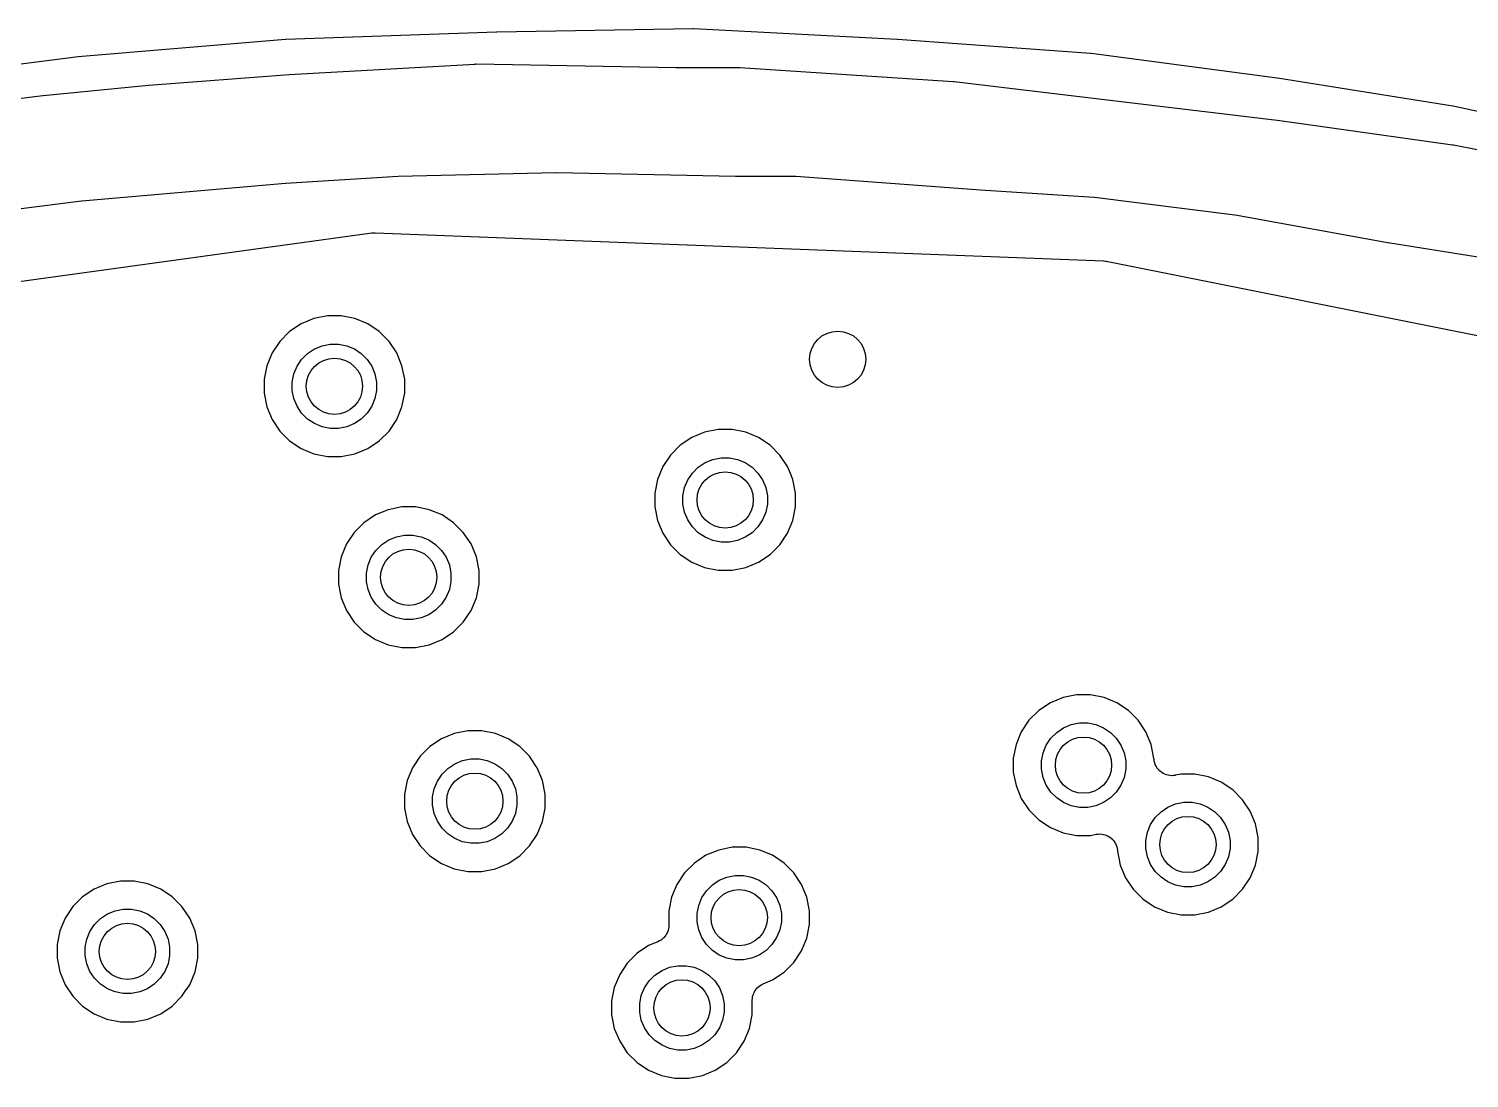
# Model space of a CAD drawing. Extents: x 76.5 to 170.9, y -170.6 to -83.1.
# Drawn here: x 122.97 to 133.21, y -99.92 to -92.46 of the extents above; entities that cross this region are included whole.
import ezdxf

# ---------------------------------------------------------------- set-up
doc = ezdxf.new("R2010")
doc.units = 0
doc.header["$MEASUREMENT"] = 0
doc.layers.add('BLACK', color=7, linetype='CONTINUOUS')

msp = doc.modelspace()

# ---------------------------------------------------------------- linework, layer by layer
at = {"layer": 'BLACK', "linetype": 'CONTINUOUS'}
for p, q in [((127.696, -92.4557), (126.299, -92.4807)), ((127.7, -92.4558), (127.696, -92.4557)), ((129.147, -92.5306), (127.7, -92.4558)), ((124.796, -92.5308), (123.324, -92.6556)), ((124.8, -92.5306), (124.796, -92.5308)), ((126.298, -92.4807), (124.8, -92.5306)), ((126.299, -92.4807), (126.298, -92.4807)), ((129.149, -92.5307), (129.147, -92.5306)), ((130.521, -92.6305), (129.149, -92.5307)), ((123.322, -92.6559), (122.349, -92.7806)), ((123.324, -92.6556), (123.322, -92.6559)), ((130.525, -92.6309), (130.521, -92.6305)), ((131.847, -92.8056), (130.525, -92.6309)), ((123.825, -92.8556), (124.822, -92.7808)), ((124.822, -92.7808), (124.824, -92.7807)), ((124.824, -92.7806), (126.143, -92.706)), ((124.824, -92.7807), (124.824, -92.7806)), ((124.824, -92.7807), (124.824, -92.7807)), ((126.143, -92.706), (126.145, -92.7059)), ((126.145, -92.7059), (126.149, -92.7061)), ((126.149, -92.7061), (126.153, -92.7058)), ((126.153, -92.7058), (127.572, -92.7307)), ((127.572, -92.7307), (127.574, -92.7307)), ((127.574, -92.7307), (128.019, -92.7307)), ((128.019, -92.7307), (128.021, -92.7307)), ((128.021, -92.7307), (128.024, -92.7311)), ((128.024, -92.7311), (128.027, -92.731)), ((128.027, -92.731), (129.545, -92.8305)), ((123.075, -92.9305), (123.822, -92.8558)), ((123.822, -92.8558), (123.823, -92.8557)), ((123.823, -92.8557), (123.824, -92.8557)), ((123.824, -92.8557), (123.825, -92.8556)), ((129.545, -92.8305), (129.546, -92.8306)), ((129.546, -92.8306), (129.549, -92.831)), ((129.549, -92.831), (129.551, -92.8311)), ((129.551, -92.8311), (131.847, -93.1055)), ((131.849, -92.8058), (131.847, -92.8056)), ((133.096, -93.0054), (131.849, -92.8058)), ((122.075, -93.0555), (123.072, -92.9309)), ((123.072, -92.9309), (123.073, -92.9307)), ((123.073, -92.9307), (123.074, -92.9307)), ((123.074, -92.9307), (123.075, -92.9305)), ((133.1, -93.0061), (133.096, -93.0054)), ((134.248, -93.2556), (133.1, -93.0061)), ((131.847, -93.1055), (131.849, -93.1058)), ((131.849, -93.1058), (131.849, -93.1058)), ((131.849, -93.1058), (131.849, -93.1059)), ((131.849, -93.1059), (133.095, -93.2802)), ((133.095, -93.2802), (133.096, -93.2805)), ((133.096, -93.2805), (133.099, -93.2811)), ((133.099, -93.2811), (133.101, -93.2813)), ((133.101, -93.2813), (134.245, -93.5051)), ((126.722, -93.4807), (125.599, -93.5057)), ((126.724, -93.4807), (126.722, -93.4807)), ((127.997, -93.5057), (126.724, -93.4807)), ((124.797, -93.5557), (123.349, -93.6806)), ((124.799, -93.5556), (124.797, -93.5557)), ((125.597, -93.5058), (124.799, -93.5556)), ((125.599, -93.5057), (125.597, -93.5058)), ((127.998, -93.5057), (127.997, -93.5056)), ((127.997, -93.5056), (127.997, -93.5057)), ((127.999, -93.5057), (127.998, -93.5057)), ((128.421, -93.5057), (127.999, -93.5057)), ((128.425, -93.5059), (128.421, -93.5057)), ((129.772, -93.6056), (128.425, -93.5059)), ((123.347, -93.6809), (121.6, -93.9054)), ((123.349, -93.6806), (123.347, -93.6809)), ((129.774, -93.6057), (129.772, -93.6056)), ((129.772, -93.6056), (129.772, -93.6056)), ((130.546, -93.6556), (129.774, -93.6057)), ((130.55, -93.6559), (130.546, -93.6556)), ((131.546, -93.7805), (130.55, -93.6559)), ((131.55, -93.781), (131.546, -93.7805)), ((132.647, -93.9804), (131.55, -93.781)), ((121.965, -94.3803), (125.412, -93.9072)), ((125.412, -93.9072), (125.414, -93.907)), ((125.414, -93.907), (125.424, -93.9067)), ((125.424, -93.9067), (125.434, -93.9061)), ((125.434, -93.9061), (130.613, -94.1053)), ((132.647, -93.9805), (132.647, -93.9804)), ((132.648, -93.9806), (132.647, -93.9805)), ((132.65, -93.9809), (132.648, -93.9806)), ((133.597, -94.1306), (132.65, -93.9809)), ((130.613, -94.1053), (130.615, -94.1054)), ((130.615, -94.1054), (130.624, -94.1068)), ((130.624, -94.1068), (130.633, -94.1077)), ((130.633, -94.1077), (136.122, -95.2055)), ((124.999, -94.5165), (124.908, -94.5542)), ((125.095, -94.4973), (124.999, -94.5165)), ((125.194, -94.4973), (125.095, -94.4973)), ((125.291, -94.5165), (125.194, -94.4973)), ((125.382, -94.5542), (125.291, -94.5165)), ((124.826, -94.6089), (124.756, -94.6786)), ((124.908, -94.5542), (124.826, -94.6089)), ((125.463, -94.6089), (125.382, -94.5542)), ((125.533, -94.6786), (125.463, -94.6089)), ((124.756, -94.6786), (124.702, -94.7604)), ((125.003, -94.7314), (125.057, -94.7088)), ((125.057, -94.7088), (125.115, -94.6973)), ((125.115, -94.6973), (125.174, -94.6973)), ((125.174, -94.6973), (125.232, -94.7088)), ((125.232, -94.7088), (125.287, -94.7314)), ((125.588, -94.7604), (125.533, -94.6786)), ((124.702, -94.7604), (124.664, -94.8514)), ((124.879, -94.8552), (124.912, -94.806)), ((124.912, -94.806), (124.953, -94.7643)), ((124.953, -94.7643), (125.003, -94.7314)), ((125.287, -94.7314), (125.336, -94.7643)), ((125.336, -94.7643), (125.378, -94.806)), ((125.378, -94.806), (125.411, -94.8552)), ((125.625, -94.8514), (125.588, -94.7604)), ((124.664, -94.8514), (124.645, -94.948)), ((124.845, -94.9677), (124.856, -94.9098)), ((124.856, -94.9098), (124.879, -94.8552)), ((125.411, -94.8552), (125.433, -94.9098)), ((125.433, -94.9098), (125.445, -94.9677)), ((125.645, -94.948), (125.625, -94.8514)), ((124.645, -94.948), (124.645, -95.0465)), ((124.845, -95.0268), (124.845, -94.9677)), ((124.856, -95.0848), (124.845, -95.0268)), ((125.445, -95.0268), (125.433, -95.0848)), ((125.445, -94.9677), (125.445, -95.0268)), ((125.645, -95.0465), (125.645, -94.948)), ((124.645, -95.0465), (124.664, -95.1431)), ((124.879, -95.1394), (124.856, -95.0848)), ((125.433, -95.0848), (125.411, -95.1394)), ((125.625, -95.1431), (125.645, -95.0465)), ((124.664, -95.1431), (124.702, -95.2341)), ((124.702, -95.2341), (124.756, -95.316)), ((124.912, -95.1885), (124.879, -95.1394)), ((124.953, -95.2303), (124.912, -95.1885)), ((125.003, -95.2631), (124.953, -95.2303)), ((125.336, -95.2303), (125.287, -95.2631)), ((125.378, -95.1885), (125.336, -95.2303)), ((125.411, -95.1394), (125.378, -95.1885)), ((125.533, -95.316), (125.588, -95.2341)), ((125.588, -95.2341), (125.625, -95.1431)), ((124.756, -95.316), (124.826, -95.3857)), ((125.057, -95.2858), (125.003, -95.2631)), ((125.115, -95.2973), (125.057, -95.2858)), ((125.174, -95.2973), (125.115, -95.2973)), ((125.232, -95.2858), (125.174, -95.2973)), ((125.287, -95.2631), (125.232, -95.2858)), ((125.463, -95.3857), (125.533, -95.316)), ((127.777, -95.3249), (127.686, -95.3626)), ((127.874, -95.3057), (127.777, -95.3249)), ((127.972, -95.3057), (127.874, -95.3057)), ((128.069, -95.3249), (127.972, -95.3057)), ((128.16, -95.3626), (128.069, -95.3249)), ((124.826, -95.3857), (124.908, -95.4404)), ((124.908, -95.4404), (124.999, -95.4781)), ((125.291, -95.4781), (125.382, -95.4404)), ((125.382, -95.4404), (125.463, -95.3857)), ((127.604, -95.4173), (127.535, -95.487)), ((127.686, -95.3626), (127.604, -95.4173)), ((128.242, -95.4173), (128.16, -95.3626)), ((128.311, -95.487), (128.242, -95.4173)), ((124.999, -95.4781), (125.095, -95.4973)), ((125.095, -95.4973), (125.194, -95.4973)), ((125.194, -95.4973), (125.291, -95.4781)), ((127.535, -95.487), (127.48, -95.5688)), ((127.732, -95.5727), (127.781, -95.5398)), ((127.781, -95.5398), (127.836, -95.5172)), ((127.836, -95.5172), (127.894, -95.5057)), ((127.894, -95.5057), (127.953, -95.5057)), ((127.953, -95.5057), (128.011, -95.5172)), ((128.011, -95.5172), (128.065, -95.5398)), ((128.065, -95.5398), (128.114, -95.5727)), ((128.366, -95.5688), (128.311, -95.487)), ((127.48, -95.5688), (127.442, -95.6598)), ((127.657, -95.6636), (127.69, -95.6144)), ((127.69, -95.6144), (127.732, -95.5727)), ((128.114, -95.5727), (128.156, -95.6144)), ((128.156, -95.6144), (128.189, -95.6636)), ((128.394, -95.6354), (128.366, -95.5688)), ((128.394, -95.6355), (128.394, -95.6354)), ((128.404, -95.6598), (128.394, -95.6355)), ((127.442, -95.6598), (127.423, -95.7564)), ((127.623, -95.7761), (127.635, -95.7182)), ((127.635, -95.7182), (127.657, -95.6636)), ((128.189, -95.6636), (128.212, -95.7182)), ((128.212, -95.7182), (128.223, -95.7761)), ((128.423, -95.7564), (128.404, -95.6598)), ((125.624, -95.8557), (125.527, -95.8749)), ((125.722, -95.8557), (125.624, -95.8557)), ((125.787, -95.8685), (125.722, -95.8557)), ((127.423, -95.7564), (127.423, -95.8549)), ((127.423, -95.8549), (127.442, -95.9515)), ((127.623, -95.8352), (127.623, -95.7761)), ((127.635, -95.8932), (127.623, -95.8352)), ((128.223, -95.8352), (128.212, -95.8932)), ((128.223, -95.7761), (128.223, -95.8352)), ((128.404, -95.9515), (128.423, -95.8549)), ((128.423, -95.8549), (128.423, -95.7564)), ((125.436, -95.9126), (125.354, -95.9673)), ((125.527, -95.8749), (125.436, -95.9126)), ((125.819, -95.8749), (125.787, -95.8685)), ((125.91, -95.9126), (125.819, -95.8749)), ((125.992, -95.9673), (125.91, -95.9126)), ((127.442, -95.9515), (127.48, -96.0425)), ((127.657, -95.9478), (127.635, -95.8932)), ((127.69, -95.9969), (127.657, -95.9478)), ((128.189, -95.9478), (128.156, -95.9969)), ((128.212, -95.8932), (128.189, -95.9478)), ((128.366, -96.0425), (128.404, -95.9515)), ((125.285, -96.037), (125.23, -96.1188)), ((125.354, -95.9673), (125.285, -96.037)), ((125.586, -96.0672), (125.644, -96.0557)), ((125.644, -96.0557), (125.703, -96.0557)), ((125.703, -96.0557), (125.761, -96.0672)), ((126.061, -96.037), (125.992, -95.9673)), ((126.116, -96.1188), (126.061, -96.037)), ((127.48, -96.0425), (127.535, -96.1244)), ((127.732, -96.0387), (127.69, -95.9969)), ((127.781, -96.0715), (127.732, -96.0387)), ((128.114, -96.0387), (128.065, -96.0715)), ((128.156, -95.9969), (128.114, -96.0387)), ((128.311, -96.1244), (128.366, -96.0425)), ((125.23, -96.1188), (125.192, -96.2098)), ((125.44, -96.1644), (125.482, -96.1227)), ((125.482, -96.1227), (125.531, -96.0898)), ((125.531, -96.0898), (125.586, -96.0672)), ((125.761, -96.0672), (125.815, -96.0898)), ((125.815, -96.0898), (125.864, -96.1227)), ((125.864, -96.1227), (125.906, -96.1644)), ((126.154, -96.2098), (126.116, -96.1188)), ((127.535, -96.1244), (127.604, -96.1941)), ((127.836, -96.0942), (127.781, -96.0715)), ((127.894, -96.1057), (127.836, -96.0942)), ((127.953, -96.1057), (127.894, -96.1057)), ((128.011, -96.0942), (127.953, -96.1057)), ((128.065, -96.0715), (128.011, -96.0942)), ((128.242, -96.1941), (128.311, -96.1244)), ((125.192, -96.2098), (125.173, -96.3064)), ((125.385, -96.2682), (125.407, -96.2136)), ((125.407, -96.2136), (125.44, -96.1644)), ((125.906, -96.1644), (125.939, -96.2136)), ((125.939, -96.2136), (125.962, -96.2682)), ((126.173, -96.3064), (126.154, -96.2098)), ((127.604, -96.1941), (127.686, -96.2488)), ((127.686, -96.2488), (127.777, -96.2865)), ((128.069, -96.2865), (128.16, -96.2488)), ((128.16, -96.2488), (128.242, -96.1941)), ((125.173, -96.3064), (125.173, -96.4049)), ((125.373, -96.3261), (125.385, -96.2682)), ((125.373, -96.3852), (125.373, -96.3261)), ((125.962, -96.2682), (125.973, -96.3261)), ((125.973, -96.3261), (125.973, -96.3852)), ((126.173, -96.4049), (126.173, -96.3064)), ((127.777, -96.2865), (127.874, -96.3057)), ((127.874, -96.3057), (127.972, -96.3057)), ((127.972, -96.3057), (128.069, -96.2865)), ((125.173, -96.4049), (125.192, -96.5015)), ((125.385, -96.4432), (125.373, -96.3852)), ((125.407, -96.4978), (125.385, -96.4432)), ((125.962, -96.4432), (125.939, -96.4978)), ((125.973, -96.3852), (125.962, -96.4432)), ((126.154, -96.5015), (126.173, -96.4049)), ((125.192, -96.5015), (125.23, -96.5925)), ((125.44, -96.5469), (125.407, -96.4978)), ((125.482, -96.5887), (125.44, -96.5469)), ((125.906, -96.5469), (125.864, -96.5887)), ((125.939, -96.4978), (125.906, -96.5469)), ((126.116, -96.5925), (126.154, -96.5015)), ((125.23, -96.5925), (125.285, -96.6744)), ((125.285, -96.6744), (125.354, -96.7441)), ((125.531, -96.6215), (125.482, -96.5887)), ((125.586, -96.6442), (125.531, -96.6215)), ((125.644, -96.6557), (125.586, -96.6442)), ((125.703, -96.6557), (125.644, -96.6557)), ((125.761, -96.6442), (125.703, -96.6557)), ((125.815, -96.6215), (125.761, -96.6442)), ((125.864, -96.5887), (125.815, -96.6215)), ((125.992, -96.7441), (126.061, -96.6744)), ((126.061, -96.6744), (126.116, -96.5925)), ((125.354, -96.7441), (125.436, -96.7988)), ((125.91, -96.7988), (125.992, -96.7441)), ((125.436, -96.7988), (125.527, -96.8365)), ((125.527, -96.8365), (125.624, -96.8557)), ((125.624, -96.8557), (125.722, -96.8557)), ((125.722, -96.8557), (125.819, -96.8365)), ((125.819, -96.8365), (125.91, -96.7988)), ((130.235, -97.2483), (130.153, -97.303)), ((130.326, -97.2106), (130.235, -97.2483)), ((130.422, -97.1914), (130.326, -97.2106)), ((130.521, -97.1914), (130.422, -97.1914)), ((130.617, -97.2106), (130.521, -97.1914)), ((130.708, -97.2483), (130.617, -97.2106)), ((130.79, -97.303), (130.708, -97.2483)), ((130.083, -97.3726), (130.028, -97.4545)), ((130.153, -97.303), (130.083, -97.3726)), ((130.384, -97.4029), (130.442, -97.3914)), ((130.442, -97.3914), (130.501, -97.3914)), ((130.501, -97.3914), (130.559, -97.4029)), ((130.86, -97.3726), (130.79, -97.303)), ((130.915, -97.4545), (130.86, -97.3726)), ((125.997, -97.4665), (125.906, -97.5042)), ((126.094, -97.4473), (125.997, -97.4665)), ((126.192, -97.4473), (126.094, -97.4473)), ((126.289, -97.4665), (126.192, -97.4473)), ((126.38, -97.5042), (126.289, -97.4665)), ((130.028, -97.4545), (129.991, -97.5455)), ((130.238, -97.5001), (130.28, -97.4583)), ((130.28, -97.4583), (130.329, -97.4255)), ((130.329, -97.4255), (130.384, -97.4029)), ((130.559, -97.4029), (130.614, -97.4255)), ((130.614, -97.4255), (130.663, -97.4583)), ((130.663, -97.4583), (130.704, -97.5001)), ((130.952, -97.5455), (130.915, -97.4545)), ((125.824, -97.5589), (125.755, -97.6286)), ((125.906, -97.5042), (125.824, -97.5589)), ((126.462, -97.5589), (126.38, -97.5042)), ((126.531, -97.6286), (126.462, -97.5589)), ((129.991, -97.5455), (129.971, -97.6421)), ((130.183, -97.6038), (130.206, -97.5492)), ((130.206, -97.5492), (130.238, -97.5001)), ((130.704, -97.5001), (130.737, -97.5492)), ((130.737, -97.5492), (130.76, -97.6038)), ((130.972, -97.6449), (130.952, -97.5455)), ((125.755, -97.6286), (125.7, -97.7104)), ((125.952, -97.7143), (126.001, -97.6814)), ((126.001, -97.6814), (126.056, -97.6588)), ((126.056, -97.6588), (126.114, -97.6473)), ((126.114, -97.6473), (126.173, -97.6473)), ((126.173, -97.6473), (126.231, -97.6588)), ((126.231, -97.6588), (126.285, -97.6814)), ((126.285, -97.6814), (126.334, -97.7143)), ((126.579, -97.7002), (126.531, -97.6286)), ((129.971, -97.6421), (129.971, -97.7406)), ((130.171, -97.6618), (130.183, -97.6038)), ((130.171, -97.7209), (130.171, -97.6618)), ((130.76, -97.6038), (130.771, -97.6618)), ((130.771, -97.6618), (130.771, -97.7209)), ((130.973, -97.6511), (130.972, -97.6449)), ((130.974, -97.6631), (130.973, -97.6511)), ((130.974, -97.6635), (130.974, -97.6631)), ((130.974, -97.6639), (130.974, -97.6635)), ((130.977, -97.6753), (130.974, -97.6639)), ((130.981, -97.6869), (130.977, -97.6753)), ((130.981, -97.6872), (130.981, -97.6869)), ((130.981, -97.6876), (130.981, -97.6872)), ((130.987, -97.6982), (130.981, -97.6876)), ((130.992, -97.7088), (130.987, -97.6982)), ((125.662, -97.8014), (125.643, -97.898)), ((125.7, -97.7104), (125.662, -97.8014)), ((125.877, -97.8052), (125.91, -97.756)), ((125.91, -97.756), (125.952, -97.7143)), ((126.334, -97.7143), (126.376, -97.756)), ((126.376, -97.756), (126.409, -97.8052)), ((126.586, -97.7104), (126.579, -97.7002)), ((126.624, -97.8014), (126.586, -97.7104)), ((126.643, -97.898), (126.624, -97.8014)), ((129.971, -97.7406), (129.991, -97.8372)), ((130.183, -97.7789), (130.171, -97.7209)), ((130.206, -97.8335), (130.183, -97.7789)), ((130.76, -97.7789), (130.737, -97.8335)), ((130.771, -97.7209), (130.76, -97.7789)), ((130.993, -97.7091), (130.992, -97.7088)), ((130.993, -97.7095), (130.993, -97.7091)), ((131, -97.7187), (130.993, -97.7095)), ((131.008, -97.7281), (131, -97.7187)), ((131.008, -97.7284), (131.008, -97.7281)), ((131.008, -97.7287), (131.008, -97.7284)), ((131.018, -97.7363), (131.008, -97.7287)), ((131.027, -97.7441), (131.018, -97.7363)), ((131.027, -97.7442), (131.027, -97.7441)), ((131.027, -97.7445), (131.027, -97.7442)), ((131.038, -97.7502), (131.027, -97.7445)), ((131.049, -97.756), (131.038, -97.7502)), ((131.049, -97.7561), (131.049, -97.756)), ((131.049, -97.7563), (131.049, -97.7561)), ((131.061, -97.7598), (131.049, -97.7563)), ((131.072, -97.7634), (131.061, -97.7598)), ((131.073, -97.7635), (131.072, -97.7634)), ((131.073, -97.7636), (131.073, -97.7635)), ((131.085, -97.7649), (131.073, -97.7636)), ((131.097, -97.7662), (131.085, -97.7649)), ((131.098, -97.7662), (131.097, -97.7662)), ((131.097, -97.7662), (131.097, -97.7662)), ((131.109, -97.7651), (131.098, -97.7662)), ((131.122, -97.7641), (131.109, -97.7651)), ((131.123, -97.7638), (131.122, -97.7639)), ((131.122, -97.7639), (131.122, -97.7639)), ((131.122, -97.7639), (131.122, -97.764)), ((131.122, -97.764), (131.122, -97.7641)), ((131.164, -97.7557), (131.123, -97.7638)), ((131.262, -97.7557), (131.164, -97.7557)), ((131.359, -97.7749), (131.262, -97.7557)), ((131.45, -97.8126), (131.359, -97.7749)), ((125.643, -97.898), (125.643, -97.9965)), ((125.843, -97.9177), (125.855, -97.8598)), ((125.855, -97.8598), (125.877, -97.8052)), ((126.409, -97.8052), (126.432, -97.8598)), ((126.432, -97.8598), (126.443, -97.9177)), ((126.643, -97.9965), (126.643, -97.898)), ((129.991, -97.8372), (130.028, -97.9282)), ((130.238, -97.8826), (130.206, -97.8335)), ((130.28, -97.9244), (130.238, -97.8826)), ((130.704, -97.8826), (130.663, -97.9244)), ((130.737, -97.8335), (130.704, -97.8826)), ((131.532, -97.8673), (131.45, -97.8126)), ((131.601, -97.937), (131.532, -97.8673)), ((125.643, -97.9965), (125.662, -98.0931)), ((125.843, -97.9768), (125.843, -97.9177)), ((125.855, -98.0348), (125.843, -97.9768)), ((126.443, -97.9768), (126.432, -98.0348)), ((126.443, -97.9177), (126.443, -97.9768)), ((126.624, -98.0931), (126.643, -97.9965)), ((130.028, -97.9282), (130.083, -98.0101)), ((130.329, -97.9572), (130.28, -97.9244)), ((130.384, -97.9798), (130.329, -97.9572)), ((130.442, -97.9914), (130.384, -97.9798)), ((130.501, -97.9914), (130.442, -97.9914)), ((130.559, -97.9798), (130.501, -97.9914)), ((130.614, -97.9572), (130.559, -97.9798)), ((130.663, -97.9244), (130.614, -97.9572)), ((131.022, -98.0227), (131.071, -97.9898)), ((131.071, -97.9898), (131.126, -97.9672)), ((131.126, -97.9672), (131.184, -97.9557)), ((131.184, -97.9557), (131.243, -97.9557)), ((131.243, -97.9557), (131.301, -97.9672)), ((131.301, -97.9672), (131.355, -97.9898)), ((131.355, -97.9898), (131.404, -98.0227)), ((131.656, -98.0188), (131.601, -97.937)), ((125.662, -98.0931), (125.7, -98.1841)), ((125.877, -98.0894), (125.855, -98.0348)), ((125.91, -98.1385), (125.877, -98.0894)), ((126.409, -98.0894), (126.376, -98.1385)), ((126.432, -98.0348), (126.409, -98.0894)), ((126.586, -98.1841), (126.624, -98.0931)), ((130.083, -98.0101), (130.153, -98.0797)), ((130.153, -98.0797), (130.235, -98.1344)), ((130.947, -98.1136), (130.98, -98.0644)), ((130.98, -98.0644), (131.022, -98.0227)), ((131.404, -98.0227), (131.446, -98.0644)), ((131.446, -98.0644), (131.479, -98.1136)), ((131.694, -98.1098), (131.656, -98.0188)), ((125.7, -98.1841), (125.755, -98.266)), ((125.952, -98.1803), (125.91, -98.1385)), ((126.001, -98.2131), (125.952, -98.1803)), ((126.334, -98.1803), (126.285, -98.2131)), ((126.376, -98.1385), (126.334, -98.1803)), ((126.531, -98.266), (126.586, -98.1841)), ((130.235, -98.1344), (130.326, -98.1721)), ((130.326, -98.1721), (130.422, -98.1914)), ((130.422, -98.1914), (130.521, -98.1914)), ((130.521, -98.1914), (130.561, -98.1833)), ((130.561, -98.1833), (130.562, -98.1831)), ((130.562, -98.1831), (130.563, -98.1829)), ((130.562, -98.1831), (130.562, -98.1831)), ((130.562, -98.1831), (130.562, -98.1831)), ((130.563, -98.1829), (130.575, -98.1819)), ((130.575, -98.1819), (130.587, -98.1808)), ((130.587, -98.1808), (130.587, -98.1809)), ((130.587, -98.1809), (130.588, -98.1808)), ((130.588, -98.1808), (130.6, -98.1822)), ((130.6, -98.1822), (130.612, -98.1834)), ((130.612, -98.1834), (130.612, -98.1835)), ((130.612, -98.1835), (130.612, -98.1836)), ((130.612, -98.1836), (130.624, -98.1872)), ((130.624, -98.1872), (130.635, -98.1908)), ((130.635, -98.1908), (130.636, -98.1909)), ((130.636, -98.1909), (130.636, -98.1911)), ((130.636, -98.1911), (130.647, -98.1968)), ((130.647, -98.1968), (130.657, -98.2025)), ((130.657, -98.2025), (130.657, -98.2028)), ((130.657, -98.2028), (130.658, -98.203)), ((130.658, -98.203), (130.667, -98.2107)), ((130.667, -98.2107), (130.676, -98.2183)), ((130.913, -98.2261), (130.925, -98.1682)), ((130.925, -98.1682), (130.947, -98.1136)), ((131.479, -98.1136), (131.502, -98.1682)), ((131.502, -98.1682), (131.513, -98.2261)), ((131.713, -98.2064), (131.694, -98.1098)), ((131.713, -98.3049), (131.713, -98.2064)), ((125.755, -98.266), (125.824, -98.3357)), ((126.056, -98.2358), (126.001, -98.2131)), ((126.114, -98.2473), (126.056, -98.2358)), ((126.173, -98.2473), (126.114, -98.2473)), ((126.231, -98.2358), (126.173, -98.2473)), ((126.285, -98.2131), (126.231, -98.2358)), ((126.462, -98.3357), (126.531, -98.266)), ((127.877, -98.2949), (127.786, -98.3326)), ((127.974, -98.2757), (127.877, -98.2949)), ((128.072, -98.2757), (127.974, -98.2757)), ((128.169, -98.2949), (128.072, -98.2757)), ((128.26, -98.3326), (128.169, -98.2949)), ((130.676, -98.2183), (130.676, -98.2186)), ((130.676, -98.2186), (130.677, -98.2189)), ((130.677, -98.2189), (130.684, -98.2283)), ((130.684, -98.2283), (130.692, -98.2376)), ((130.692, -98.2376), (130.692, -98.2379)), ((130.692, -98.2379), (130.692, -98.2382)), ((130.692, -98.2382), (130.698, -98.2488)), ((130.698, -98.2488), (130.704, -98.2594)), ((130.704, -98.2594), (130.704, -98.2598)), ((130.704, -98.2598), (130.704, -98.2602)), ((130.704, -98.2602), (130.707, -98.2717)), ((130.707, -98.2717), (130.711, -98.2832)), ((130.711, -98.2832), (130.711, -98.2836)), ((130.711, -98.2836), (130.711, -98.2839)), ((130.711, -98.2839), (130.712, -98.296)), ((130.712, -98.296), (130.713, -98.3021)), ((130.713, -98.3021), (130.732, -98.4015)), ((130.913, -98.2852), (130.913, -98.2261)), ((130.925, -98.3432), (130.913, -98.2852)), ((131.513, -98.2852), (131.502, -98.3432)), ((131.513, -98.2261), (131.513, -98.2852)), ((131.694, -98.4015), (131.713, -98.3049)), ((125.824, -98.3357), (125.906, -98.3904)), ((125.906, -98.3904), (125.997, -98.4281)), ((126.289, -98.4281), (126.38, -98.3904)), ((126.38, -98.3904), (126.462, -98.3357)), ((127.704, -98.3873), (127.635, -98.457)), ((127.786, -98.3326), (127.704, -98.3873)), ((128.342, -98.3873), (128.26, -98.3326)), ((128.411, -98.457), (128.342, -98.3873)), ((130.732, -98.4015), (130.77, -98.4925)), ((130.947, -98.3978), (130.925, -98.3432)), ((130.98, -98.4469), (130.947, -98.3978)), ((131.479, -98.3978), (131.446, -98.4469)), ((131.502, -98.3432), (131.479, -98.3978)), ((131.656, -98.4925), (131.694, -98.4015)), ((123.624, -98.5157), (123.527, -98.5349)), ((123.722, -98.5157), (123.624, -98.5157)), ((123.819, -98.5349), (123.722, -98.5157)), ((125.997, -98.4281), (126.094, -98.4473)), ((126.094, -98.4473), (126.192, -98.4473)), ((126.192, -98.4473), (126.289, -98.4281)), ((127.635, -98.457), (127.58, -98.5389)), ((127.832, -98.5427), (127.881, -98.5098)), ((127.881, -98.5098), (127.936, -98.4872)), ((127.936, -98.4872), (127.994, -98.4757)), ((127.994, -98.4757), (128.053, -98.4757)), ((128.053, -98.4757), (128.111, -98.4872)), ((128.111, -98.4872), (128.165, -98.5098)), ((128.165, -98.5098), (128.214, -98.5427)), ((128.466, -98.5389), (128.411, -98.457)), ((130.77, -98.4925), (130.825, -98.5744)), ((131.022, -98.4887), (130.98, -98.4469)), ((131.071, -98.5215), (131.022, -98.4887)), ((131.404, -98.4887), (131.355, -98.5215)), ((131.446, -98.4469), (131.404, -98.4887)), ((131.601, -98.5744), (131.656, -98.4925)), ((123.436, -98.5726), (123.354, -98.6273)), ((123.527, -98.5349), (123.436, -98.5726)), ((123.91, -98.5726), (123.819, -98.5349)), ((123.992, -98.6273), (123.91, -98.5726)), ((127.58, -98.5389), (127.542, -98.6299)), ((127.757, -98.6336), (127.79, -98.5845)), ((127.79, -98.5845), (127.832, -98.5427)), ((128.214, -98.5427), (128.256, -98.5845)), ((128.256, -98.5845), (128.289, -98.6336)), ((128.504, -98.6298), (128.466, -98.5389)), ((130.825, -98.5744), (130.894, -98.6441)), ((131.126, -98.5442), (131.071, -98.5215)), ((131.184, -98.5557), (131.126, -98.5442)), ((131.243, -98.5557), (131.184, -98.5557)), ((131.301, -98.5442), (131.243, -98.5557)), ((131.355, -98.5215), (131.301, -98.5442)), ((131.532, -98.6441), (131.601, -98.5744)), ((123.285, -98.697), (123.23, -98.7788)), ((123.354, -98.6273), (123.285, -98.697)), ((123.586, -98.7272), (123.644, -98.7157)), ((123.644, -98.7157), (123.703, -98.7157)), ((123.703, -98.7157), (123.761, -98.7272)), ((124.061, -98.697), (123.992, -98.6273)), ((124.116, -98.7788), (124.061, -98.697)), ((127.542, -98.6299), (127.523, -98.7264)), ((127.723, -98.7461), (127.735, -98.6882)), ((127.735, -98.6882), (127.757, -98.6336)), ((128.289, -98.6336), (128.312, -98.6882)), ((128.312, -98.6882), (128.323, -98.7461)), ((128.523, -98.7264), (128.504, -98.6298)), ((130.894, -98.6441), (130.976, -98.6988)), ((130.976, -98.6988), (131.067, -98.7365)), ((131.359, -98.7365), (131.45, -98.6988)), ((131.45, -98.6988), (131.532, -98.6441)), ((123.23, -98.7788), (123.192, -98.8698)), ((123.407, -98.8736), (123.44, -98.8244)), ((123.44, -98.8244), (123.482, -98.7827)), ((123.482, -98.7827), (123.531, -98.7498)), ((123.531, -98.7498), (123.586, -98.7272)), ((123.761, -98.7272), (123.815, -98.7498)), ((123.815, -98.7498), (123.864, -98.7827)), ((123.864, -98.7827), (123.906, -98.8244)), ((123.906, -98.8244), (123.939, -98.8736)), ((124.154, -98.8698), (124.116, -98.7788)), ((127.523, -98.7264), (127.523, -98.8296)), ((127.723, -98.8052), (127.723, -98.7461)), ((127.735, -98.8632), (127.723, -98.8052)), ((128.323, -98.8052), (128.312, -98.8632)), ((128.323, -98.7461), (128.323, -98.8052)), ((128.504, -98.9215), (128.523, -98.8249)), ((128.523, -98.8249), (128.523, -98.7264)), ((131.067, -98.7365), (131.164, -98.7557)), ((131.164, -98.7557), (131.262, -98.7557)), ((131.262, -98.7557), (131.359, -98.7365)), ((123.192, -98.8698), (123.173, -98.9664)), ((123.385, -98.9282), (123.407, -98.8736)), ((123.939, -98.8736), (123.962, -98.9282)), ((124.173, -98.9664), (124.154, -98.8698)), ((127.476, -98.9278), (127.467, -98.9353)), ((127.485, -98.9204), (127.476, -98.9278)), ((127.486, -98.9196), (127.485, -98.9199)), ((127.485, -98.9199), (127.485, -98.9204)), ((127.493, -98.9104), (127.486, -98.9196)), ((127.501, -98.9014), (127.493, -98.9104)), ((127.507, -98.89), (127.501, -98.9004)), ((127.501, -98.9004), (127.501, -98.9009)), ((127.501, -98.9009), (127.501, -98.9014)), ((127.513, -98.8796), (127.507, -98.89)), ((127.517, -98.8672), (127.513, -98.8786)), ((127.513, -98.8786), (127.513, -98.8791)), ((127.513, -98.8791), (127.513, -98.8796)), ((127.52, -98.856), (127.517, -98.8672)), ((127.521, -98.8549), (127.52, -98.8555)), ((127.52, -98.8555), (127.52, -98.856)), ((127.522, -98.8432), (127.521, -98.8549)), ((127.523, -98.8314), (127.522, -98.8432)), ((127.523, -98.8296), (127.523, -98.8303)), ((127.523, -98.8303), (127.523, -98.8303)), ((127.523, -98.8303), (127.523, -98.8303)), ((127.523, -98.8303), (127.523, -98.8314)), ((127.757, -98.9178), (127.735, -98.8632)), ((127.79, -98.9669), (127.757, -98.9178)), ((128.289, -98.9178), (128.256, -98.9669)), ((128.312, -98.8632), (128.289, -98.9178)), ((128.466, -99.0125), (128.504, -98.9215)), ((123.173, -98.9664), (123.173, -99.0649)), ((123.373, -98.9861), (123.385, -98.9282)), ((123.373, -99.0452), (123.373, -98.9861)), ((123.962, -98.9282), (123.973, -98.9861)), ((123.973, -98.9861), (123.973, -99.0452)), ((124.173, -99.0649), (124.173, -98.9664)), ((127.297, -99.0289), (127.227, -99.0986)), ((127.379, -98.9742), (127.297, -99.0289)), ((127.445, -98.9469), (127.379, -98.9742)), ((127.455, -98.9414), (127.445, -98.9469)), ((127.466, -98.9359), (127.455, -98.9414)), ((127.467, -98.9353), (127.466, -98.9355)), ((127.466, -98.9355), (127.466, -98.9359)), ((127.832, -99.0087), (127.79, -98.9669)), ((127.881, -99.0416), (127.832, -99.0087)), ((128.214, -99.0087), (128.165, -99.0416)), ((128.256, -98.9669), (128.214, -99.0087)), ((128.411, -99.0944), (128.466, -99.0125)), ((123.173, -99.0649), (123.192, -99.1615)), ((123.385, -99.1032), (123.373, -99.0452)), ((123.407, -99.1578), (123.385, -99.1032)), ((123.962, -99.1032), (123.939, -99.1578)), ((123.973, -99.0452), (123.962, -99.1032)), ((124.154, -99.1615), (124.173, -99.0649)), ((127.227, -99.0986), (127.173, -99.1805)), ((127.474, -99.1514), (127.528, -99.1288)), ((127.528, -99.1288), (127.586, -99.1173)), ((127.586, -99.1173), (127.645, -99.1173)), ((127.645, -99.1173), (127.703, -99.1288)), ((127.703, -99.1288), (127.758, -99.1514)), ((127.936, -99.0642), (127.881, -99.0416)), ((127.994, -99.0757), (127.936, -99.0642)), ((128.053, -99.0757), (127.994, -99.0757)), ((128.111, -99.0642), (128.053, -99.0757)), ((128.165, -99.0416), (128.111, -99.0642)), ((128.342, -99.1641), (128.411, -99.0944)), ((123.192, -99.1615), (123.23, -99.2525)), ((123.44, -99.2069), (123.407, -99.1578)), ((123.482, -99.2487), (123.44, -99.2069)), ((123.906, -99.2069), (123.864, -99.2487)), ((123.939, -99.1578), (123.906, -99.2069)), ((124.116, -99.2525), (124.154, -99.1615)), ((127.173, -99.1805), (127.135, -99.2715)), ((127.35, -99.2752), (127.383, -99.2261)), ((127.383, -99.2261), (127.424, -99.1843)), ((127.424, -99.1843), (127.474, -99.1514)), ((127.758, -99.1514), (127.807, -99.1843)), ((127.807, -99.1843), (127.849, -99.2261)), ((127.849, -99.2261), (127.882, -99.2752)), ((128.194, -99.246), (128.26, -99.2188)), ((128.26, -99.2188), (128.342, -99.1641)), ((123.23, -99.2525), (123.285, -99.3344)), ((123.285, -99.3344), (123.354, -99.4041)), ((123.531, -99.2815), (123.482, -99.2487)), ((123.586, -99.3042), (123.531, -99.2815)), ((123.644, -99.3157), (123.586, -99.3042)), ((123.703, -99.3157), (123.644, -99.3157)), ((123.761, -99.3042), (123.703, -99.3157)), ((123.815, -99.2815), (123.761, -99.3042)), ((123.864, -99.2487), (123.815, -99.2815)), ((123.992, -99.4041), (124.061, -99.3344)), ((124.061, -99.3344), (124.094, -99.285)), ((124.094, -99.285), (124.095, -99.285)), ((124.095, -99.285), (124.116, -99.2525)), ((127.135, -99.2715), (127.116, -99.3681)), ((127.316, -99.3878), (127.327, -99.3298)), ((127.327, -99.3298), (127.35, -99.2752)), ((127.882, -99.2752), (127.904, -99.3298)), ((127.904, -99.3298), (127.916, -99.3878)), ((128.118, -99.337), (128.122, -99.3257)), ((128.118, -99.3375), (128.118, -99.337)), ((128.118, -99.3381), (128.118, -99.3375)), ((128.122, -99.3257), (128.126, -99.3144)), ((128.126, -99.3134), (128.132, -99.303)), ((128.126, -99.3139), (128.126, -99.3134)), ((128.126, -99.3144), (128.126, -99.3139)), ((128.132, -99.303), (128.137, -99.2925)), ((128.137, -99.2925), (128.138, -99.2921)), ((128.138, -99.2916), (128.146, -99.2826)), ((128.138, -99.2921), (128.138, -99.2916)), ((128.146, -99.2826), (128.153, -99.2734)), ((128.153, -99.2731), (128.154, -99.2726)), ((128.153, -99.2734), (128.153, -99.2731)), ((128.154, -99.2726), (128.163, -99.2652)), ((128.163, -99.2652), (128.172, -99.2577)), ((128.172, -99.2577), (128.173, -99.2575)), ((128.173, -99.2571), (128.184, -99.2516)), ((128.173, -99.2575), (128.173, -99.2571)), ((128.184, -99.2516), (128.194, -99.246)), ((123.354, -99.4041), (123.436, -99.4588)), ((123.91, -99.4588), (123.992, -99.4041)), ((127.116, -99.3681), (127.116, -99.4665)), ((127.316, -99.4468), (127.316, -99.3878)), ((127.916, -99.3878), (127.916, -99.4468)), ((128.116, -99.3616), (128.117, -99.3497)), ((128.116, -99.3627), (128.116, -99.3616)), ((128.116, -99.3634), (128.116, -99.3627)), ((128.116, -99.3627), (128.116, -99.3627)), ((128.116, -99.3627), (128.116, -99.3627)), ((128.116, -99.4665), (128.116, -99.3634)), ((128.117, -99.3497), (128.118, -99.3381)), ((123.436, -99.4588), (123.527, -99.4965)), ((123.527, -99.4965), (123.624, -99.5157)), ((123.624, -99.5157), (123.722, -99.5157)), ((123.722, -99.5157), (123.819, -99.4965)), ((123.819, -99.4965), (123.91, -99.4588)), ((127.116, -99.4665), (127.135, -99.5631)), ((127.327, -99.5048), (127.316, -99.4468)), ((127.35, -99.5594), (127.327, -99.5048)), ((127.904, -99.5048), (127.882, -99.5594)), ((127.916, -99.4468), (127.904, -99.5048)), ((128.096, -99.5632), (128.116, -99.4665)), ((127.135, -99.5631), (127.173, -99.6541)), ((127.383, -99.6085), (127.35, -99.5594)), ((127.424, -99.6503), (127.383, -99.6085)), ((127.849, -99.6085), (127.807, -99.6503)), ((127.882, -99.5594), (127.849, -99.6085)), ((128.059, -99.6541), (128.096, -99.5632)), ((127.173, -99.6541), (127.227, -99.736)), ((127.227, -99.736), (127.297, -99.8057)), ((127.474, -99.6832), (127.424, -99.6503)), ((127.528, -99.7058), (127.474, -99.6832)), ((127.586, -99.7173), (127.528, -99.7058)), ((127.645, -99.7173), (127.586, -99.7173)), ((127.703, -99.7058), (127.645, -99.7173)), ((127.758, -99.6832), (127.703, -99.7058)), ((127.807, -99.6503), (127.758, -99.6832)), ((127.934, -99.8057), (128.004, -99.736)), ((128.004, -99.736), (128.059, -99.6541)), ((127.297, -99.8057), (127.379, -99.8604)), ((127.853, -99.8604), (127.934, -99.8057)), ((127.379, -99.8604), (127.47, -99.8981)), ((127.47, -99.8981), (127.566, -99.9173)), ((127.566, -99.9173), (127.665, -99.9173)), ((127.665, -99.9173), (127.762, -99.8981)), ((127.762, -99.8981), (127.853, -99.8604))]:
    msp.add_line(p, q, dxfattribs=at)
at = {"layer": 'BLACK'}
for centre in [(128.723, -94.8057), (125.145, -94.9973), (127.923, -95.8057), (125.673, -96.3557), (130.471, -97.6914), (126.143, -97.9473), (131.213, -98.2557), (128.023, -98.7757), (123.673, -99.0157), (127.616, -99.4173)]:
    msp.add_circle(centre, 0.2, dxfattribs=at)

doc.saveas('drawing.dxf')
